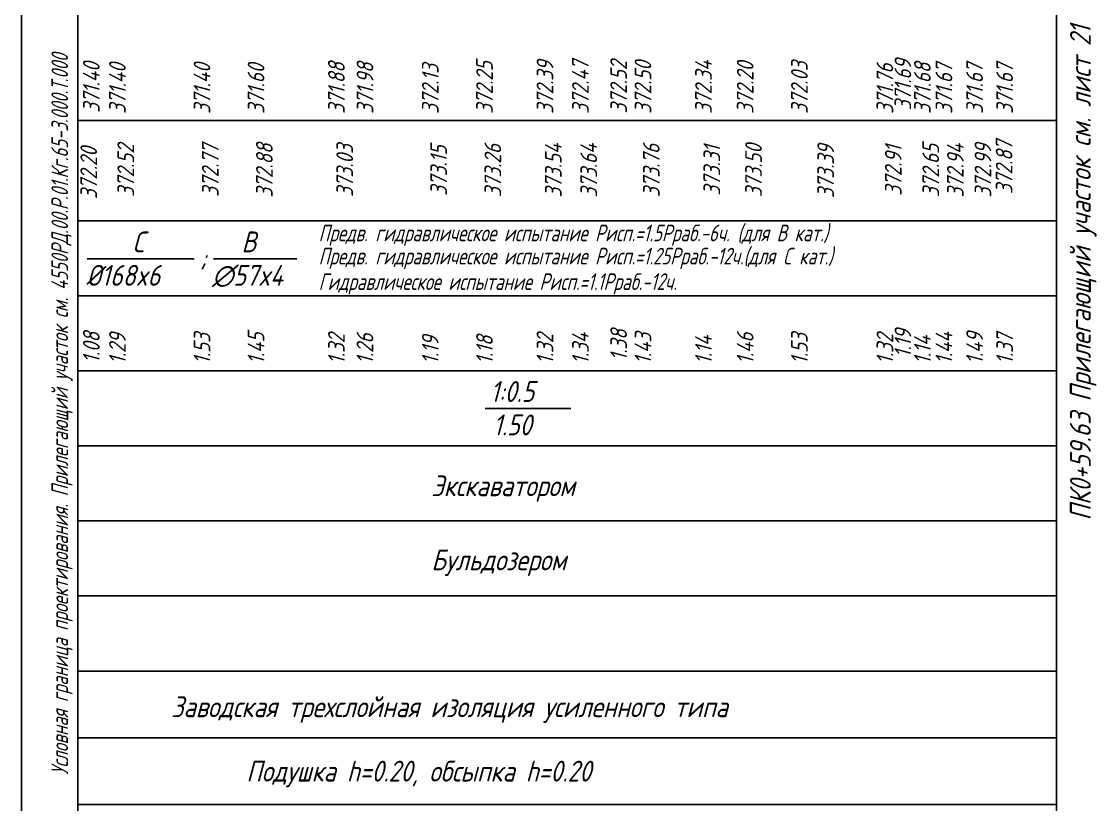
# Model space of a CAD drawing. Extents: x 0 to 841, y 0 to 683.
# Drawn here: x 95 to 223.9, y 242.9 to 336.8 of the extents above; entities that cross this region are included whole.
import ezdxf
from ezdxf.enums import TextEntityAlignment as Align

# ---------------------------------------------------------------- set-up
doc = ezdxf.new("R2010")
doc.units = 0
doc.layers.add('ИИ_ПРОФИЛЬ_025', color=7, linetype='Continuous', lineweight=25)
for name, color, linetype in [('Отметки красные', 7, 'Continuous'), ('Подвал', 7, 'Continuous'), ('ТХ-Л', 140, 'Continuous')]:
    doc.layers.add(name, color=color, linetype=linetype)
doc.styles.add('1', font='simplex.shx', dxfattribs={"width": 0.8, "height": 2})
doc.styles.add('VNIPISIMPLEXCUR', font='simplex.shx', dxfattribs={"width": 0.8, "oblique": 15})

msp = doc.modelspace()

# ---------------------------------------------------------------- linework, layer by layer
msp.add_lwpolyline([(101.756, 587.253), (101.756, 180.884)])
at = {"layer": 'ИИ_ПРОФИЛЬ_025'}
for points in [[(95, 396.884), (95, 93.884)], [(219.06, 396.884), (219.06, 179.034)], [(101.756, 324.884), (219.06, 324.884)], [(101.756, 312.884), (219.06, 312.884)], [(101.756, 303.884), (219.06, 303.884)], [(101.756, 294.884), (219.06, 294.884)], [(101.756, 285.884), (219.06, 285.884)], [(101.756, 276.884), (219.06, 276.884)], [(101.756, 267.884), (219.06, 267.884)], [(101.756, 258.884), (219.06, 258.884)], [(101.756, 250.884), (219.06, 250.884)], [(101.756, 242.884), (219.06, 242.884)]]:
    msp.add_lwpolyline(points, dxfattribs=at)
at = {"layer": 'ТХ-Л'}
for points in [[(102.885, 308.318), (115.705, 308.318)], [(118.023, 308.318), (128.022, 308.318)], [(150.592, 290.383), (160.849, 290.383)]]:
    msp.add_lwpolyline(points, dxfattribs=at)

# ---------------------------------------------------------------- texts
at = {"layer": 'ИИ_ПРОФИЛЬ_025', "style": 'VNIPISIMPLEXCUR', "oblique": 15, "width": 0.8}
for s, p in [('372.52', (108.5, 318.884)), ('372.77', (118.635, 318.884)), ('372.88', (125.115, 318.884)), ('373.03', (134.75, 318.884)), ('373.15', (146, 318.884)), ('373.26', (152.5, 318.884)), ('373.54', (159.75, 318.884)), ('373.64', (164, 318.884)), ('373.76', (171.5, 318.884)), ('373.31', (178.75, 318.884)), ('373.50', (183.75, 318.884)), ('373.39', (192.391, 318.784)), ('372.91', (200.495, 318.884)), ('372.65', (204.995, 318.884)), ('372.94', (207.938, 318.884)), ('372.99', (211.245, 318.884)), ('372.87', (213.787, 319.271)), ('372.20', (104.058, 318.575))]:
    msp.add_text(s, height=2, rotation=90, dxfattribs=at).set_placement(p, align=Align.CENTER)
at = {"layer": 'Отметки красные', "char_height": 2, "attachment_point": 7, "rotation": 89.99998, "style": 'VNIPISIMPLEXCUR'}
for s, insert in [('\\W0.800;\\W0.8;\\Q15.0;371.69', (201.65, 326.12)), ('\\W0.800;\\W0.8;\\Q15.0;371.40', (104.371, 325.803)), ('\\W0.800;\\W0.8;\\Q15.0;371.40', (107.5, 325.684)), ('\\W0.800;\\W0.8;\\Q15.0;371.40', (117.635, 325.684)), ('\\W0.800;\\W0.8;\\Q15.0;371.60', (124.115, 325.684)), ('\\W0.800;\\W0.8;\\Q15.0;371.88', (133.75, 325.684)), ('\\W0.800;\\W0.8;\\Q15.0;371.98', (137.177, 325.684)), ('\\W0.800;\\W0.8;\\Q15.0;372.13', (145, 325.684)), ('\\W0.800;\\W0.8;\\Q15.0;372.25', (151.5, 325.684)), ('\\W0.800;\\W0.8;\\Q15.0;372.39', (158.75, 325.684)), ('\\W0.800;\\W0.8;\\Q15.0;372.47', (163, 325.684)), ('\\W0.800;\\W0.8;\\Q15.0;372.52', (167.581, 325.739)), ('\\W0.800;\\W0.8;\\Q15.0;372.50', (170.5, 325.684)), ('\\W0.800;\\W0.8;\\Q15.0;372.34', (177.75, 325.684)), ('\\W0.800;\\W0.8;\\Q15.0;372.20', (182.75, 325.684)), ('\\W0.800;\\W0.8;\\Q15.0;372.03', (189.245, 325.684)), ('\\W0.800;\\W0.8;\\Q15.0;371.76', (199.495, 325.684)), ('\\W0.800;\\W0.8;\\Q15.0;371.68', (203.995, 325.684)), ('\\W0.800;\\W0.8;\\Q15.0;371.67', (206.574, 325.684)), ('\\W0.800;\\W0.8;\\Q15.0;371.67', (210.245, 325.684)), ('\\W0.800;\\W0.8;\\Q15.0;371.67', (213.849, 325.684))]:
    msp.add_mtext(s, dxfattribs=dict(at, insert=insert))
at = {"layer": 'Подвал', "char_height": 2, "attachment_point": 7, "rotation": 89.99998, "style": 'VNIPISIMPLEXCUR'}
for s, insert in [('\\W0.800;\\W0.8;\\Q15.0;1.08', (104.371, 295.803)), ('\\W0.800;\\W0.8;\\Q15.0;1.29', (107.5, 295.684)), ('\\W0.800;\\W0.8;\\Q15.0;1.53', (117.635, 295.684)), ('\\W0.800;\\W0.8;\\Q15.0;1.45', (124.115, 295.684)), ('\\W0.800;\\W0.8;\\Q15.0;1.32', (133.75, 295.684)), ('\\W0.800;\\W0.8;\\Q15.0;1.26', (137.177, 295.684)), ('\\W0.800;\\W0.8;\\Q15.0;1.19', (145, 295.684)), ('\\W0.800;\\W0.8;\\Q15.0;1.18', (151.5, 295.684)), ('\\W0.800;\\W0.8;\\Q15.0;1.32', (158.75, 295.684)), ('\\W0.800;\\W0.8;\\Q15.0;1.34', (163, 295.684)), ('\\W0.800;\\W0.8;\\Q15.0;1.38', (167.581, 296.092)), ('\\W0.800;\\W0.8;\\Q15.0;1.43', (170.5, 295.684)), ('\\W0.800;\\W0.8;\\Q15.0;1.14', (177.75, 295.684)), ('\\W0.800;\\W0.8;\\Q15.0;1.46', (182.75, 295.684)), ('\\W0.800;\\W0.8;\\Q15.0;1.53', (189.245, 295.684)), ('\\W0.800;\\W0.8;\\Q15.0;1.32', (199.495, 295.684)), ('\\W0.800;\\W0.8;\\Q15.0;1.19', (201.65, 296.473)), ('\\W0.800;\\W0.8;\\Q15.0;1.14', (203.995, 295.684)), ('\\W0.800;\\W0.8;\\Q15.0;1.44', (206.574, 295.684)), ('\\W0.800;\\W0.8;\\Q15.0;1.49', (210.245, 295.684)), ('\\W0.800;\\W0.8;\\Q15.0;1.37', (213.849, 295.684))]:
    msp.add_mtext(s, dxfattribs=dict(at, insert=insert))
at = {"layer": 'ТХ-Л', "oblique": 15}
for s, height, rotation, style, width, p in [('ПК0+59.63 Прилегающий участок см. лист 21', 2.5, 89.99998, '1', 0.8, (223.18, 306.606)), ('Условная граница проектирования. Прилегающий участок см. 4550РД.00.Р.01.Кг.65-3.000.Т.000', 2, 90.0052, 'VNIPISIMPLEXCUR', 0.7, (100.589, 289.663, 186.695))]:
    msp.add_text(s, height=height, rotation=rotation, dxfattribs=dict(at, style=style, width=width)).set_placement(p, align=Align.CENTER)
at = {"layer": 'ТХ-Л', "style": 'VNIPISIMPLEXCUR', "oblique": 15}
for s, height, width, p in [('Предв. гидравлическое испытание Рисп.=1.5Рраб.-6ч. (для В кат.)', 2, 0.7, (130.614, 310.41)), ('С', 2.5, 0.8, (108.316, 309.086)), ('В', 2.5, 0.8, (121.372, 309.086)), ('Предв. гидравлическое испытание Рисп.=1.25Рраб.-12ч.(для C кат.)', 2, 0.7, (130.614, 307.631)), ('%%C168x6 ', 2.5, 0.8, (102.753, 305.081)), ('Гидравлическое испытание Рисп.=1.1Рраб.-12ч.', 2, 0.7, (130.614, 304.573)), ('1:0.5', 2.5, 0.8, (151.183, 291.151)), ('1.50', 2.5, 0.8, (151.532, 287.146)), ('Экскаватором', 2.5, 0.8, (144.122, 279.85)), ('Бульдозером', 2.5, 0.8, (144.122, 270.959))]:
    msp.add_text(s, height=height, dxfattribs=dict(at, width=width)).set_placement(p)
at = {"layer": 'ТХ-Л', "char_height": 2.5, "attachment_point": 1, "style": 'VNIPISIMPLEXCUR'}
for s, insert, width in [(';', (116.396, 309.726), 1.06187), ('∅57x4', (117.851, 307.581), 12.25), ('Заводская трехслойная изоляция усиленного типа', (112.947, 255.852), 84.41854), ('{\\Fsimplex|c204;Подушка h=0.20, обсыпка h=0.20}', (121.947, 248.136), 84.41854)]:
    msp.add_mtext(s, dxfattribs=dict(at, insert=insert, width=width))

doc.saveas('drawing.dxf')
